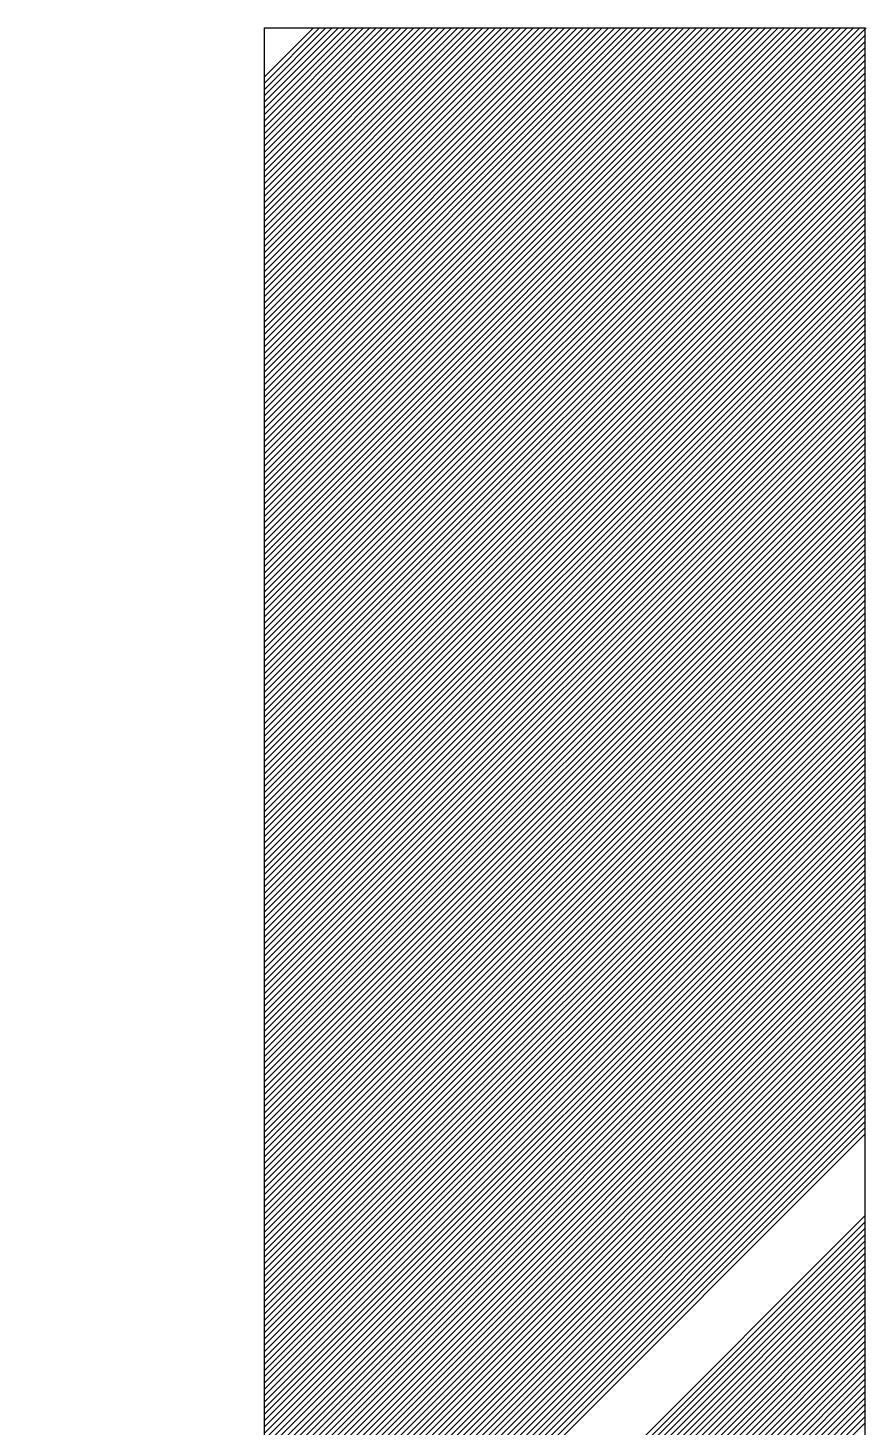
# Model space of a CAD drawing. Extents: x 3196 to 9141, y -1880 to 2325.
# Drawn here: x 8879.1 to 8888.53, y -1189.31 to -1173.56 of the extents above; entities that cross this region are included whole.
import ezdxf

# ---------------------------------------------------------------- set-up
doc = ezdxf.new("R2010")
doc.units = 0
doc.header["$MEASUREMENT"] = 0
doc.layers.add('1', color=1, linetype='CONTINUOUS')
doc.layers.add('10', color=10, linetype='CONTINUOUS')

msp = doc.modelspace()

# ---------------------------------------------------------------- linework, layer by layer
at = {"layer": '1', "linetype": 'Continuous'}
for p, q in [((8881.758018, -1180.331885), (8888.530618, -1173.559285)), ((8881.758018, -1180.261185), (8888.459918, -1173.559285)), ((8881.758018, -1180.190485), (8888.389168, -1173.559285)), ((8881.758018, -1180.119785), (8888.318468, -1173.559285)), ((8881.758018, -1180.049035), (8888.247768, -1173.559285)), ((8881.758018, -1179.978335), (8888.177068, -1173.559285)), ((8881.758018, -1179.907635), (8888.106368, -1173.559285)), ((8881.758018, -1179.836935), (8888.035618, -1173.559285)), ((8881.758018, -1179.766235), (8887.964918, -1173.559285)), ((8881.758018, -1179.695485), (8887.894218, -1173.559285)), ((8881.758018, -1179.624785), (8887.823518, -1173.559285)), ((8881.758018, -1179.554085), (8887.752768, -1173.559285)), ((8881.758018, -1179.483385), (8887.682068, -1173.559285)), ((8881.758018, -1179.412635), (8887.611368, -1173.559285)), ((8881.758018, -1179.341935), (8887.540668, -1173.559285)), ((8881.758018, -1179.271235), (8887.469968, -1173.559285)), ((8881.758018, -1179.200535), (8887.399218, -1173.559285)), ((8881.758018, -1179.129835), (8887.328518, -1173.559285)), ((8881.758018, -1179.059085), (8887.257818, -1173.559285)), ((8881.758018, -1178.988385), (8887.187118, -1173.559285)), ((8881.758018, -1178.917685), (8887.116418, -1173.559285)), ((8881.758018, -1178.846985), (8887.045668, -1173.559285)), ((8881.758018, -1178.776285), (8886.974968, -1173.559285)), ((8881.758018, -1178.705535), (8886.904268, -1173.559285)), ((8881.758018, -1178.634835), (8886.833568, -1173.559285)), ((8881.758018, -1178.564135), (8886.762818, -1173.559285)), ((8881.758018, -1178.493435), (8886.692118, -1173.559285)), ((8881.758018, -1178.422685), (8886.621418, -1173.559285)), ((8881.758018, -1178.351985), (8886.550718, -1173.559285)), ((8881.758018, -1178.281285), (8886.480018, -1173.559285)), ((8881.758018, -1178.210585), (8886.409268, -1173.559285)), ((8881.758018, -1178.139885), (8886.338568, -1173.559285)), ((8881.758018, -1178.069135), (8886.267868, -1173.559285)), ((8881.758018, -1177.998435), (8886.197168, -1173.559285)), ((8881.758018, -1177.927735), (8886.126468, -1173.559285)), ((8881.758018, -1177.857035), (8886.055718, -1173.559285)), ((8881.758018, -1177.786335), (8885.985018, -1173.559285)), ((8881.758018, -1177.715585), (8885.914318, -1173.559285)), ((8881.758018, -1177.644885), (8885.843618, -1173.559285)), ((8881.758018, -1177.574185), (8885.772868, -1173.559285)), ((8881.758018, -1177.503485), (8885.702168, -1173.559285)), ((8881.758018, -1177.432735), (8885.631468, -1173.559285)), ((8881.758018, -1177.362035), (8885.560768, -1173.559285)), ((8881.758018, -1177.291335), (8885.490068, -1173.559285)), ((8881.758018, -1177.220635), (8885.419318, -1173.559285)), ((8881.758018, -1177.149935), (8885.348618, -1173.559285)), ((8881.758018, -1177.079185), (8885.277918, -1173.559285)), ((8881.758018, -1177.008485), (8885.207218, -1173.559285)), ((8881.758018, -1176.937785), (8885.136518, -1173.559285)), ((8881.758018, -1176.867085), (8885.065768, -1173.559285)), ((8881.758018, -1176.796385), (8884.995068, -1173.559285)), ((8881.758018, -1176.725635), (8884.924368, -1173.559285)), ((8881.758018, -1176.654935), (8884.853668, -1173.559285)), ((8881.758018, -1176.584235), (8884.782968, -1173.559285)), ((8881.758018, -1176.513535), (8884.712218, -1173.559285)), ((8881.758018, -1176.442785), (8884.641518, -1173.559285)), ((8881.758018, -1176.372085), (8884.570818, -1173.559285)), ((8881.758018, -1176.301385), (8884.500118, -1173.559285)), ((8881.758018, -1176.230685), (8884.429368, -1173.559285)), ((8881.758018, -1176.159985), (8884.358668, -1173.559285)), ((8881.758018, -1176.089235), (8884.287968, -1173.559285)), ((8881.758018, -1176.018535), (8884.217268, -1173.559285)), ((8881.758018, -1175.947835), (8884.146568, -1173.559285)), ((8881.758018, -1175.877135), (8884.075818, -1173.559285)), ((8881.758018, -1175.806435), (8884.005118, -1173.559285)), ((8881.758018, -1175.735685), (8883.934418, -1173.559285)), ((8881.758018, -1175.664985), (8883.863718, -1173.559285)), ((8881.758018, -1175.594285), (8883.793018, -1173.559285)), ((8881.758018, -1175.523585), (8883.722268, -1173.559285)), ((8881.758018, -1175.452885), (8883.651568, -1173.559285)), ((8881.758018, -1175.382135), (8883.580868, -1173.559285)), ((8881.758018, -1175.311435), (8883.510168, -1173.559285)), ((8881.758018, -1175.240735), (8883.439418, -1173.559285)), ((8881.758018, -1175.170035), (8883.368718, -1173.559285)), ((8881.758018, -1175.099285), (8883.298018, -1173.559285)), ((8881.758018, -1175.028585), (8883.227318, -1173.559285)), ((8881.758018, -1174.957885), (8883.156618, -1173.559285)), ((8881.758018, -1174.887185), (8883.085868, -1173.559285)), ((8881.758018, -1174.816485), (8883.015168, -1173.559285)), ((8881.758018, -1174.745735), (8882.944468, -1173.559285)), ((8881.758018, -1174.675035), (8882.873768, -1173.559285)), ((8881.758018, -1174.604335), (8882.803068, -1173.559285)), ((8881.758018, -1174.533635), (8882.732318, -1173.559285)), ((8881.758018, -1174.462935), (8882.661618, -1173.559285)), ((8881.758018, -1174.392185), (8882.590918, -1173.559285)), ((8881.758018, -1174.321485), (8882.520218, -1173.559285)), ((8881.758018, -1174.250785), (8882.449468, -1173.559285)), ((8881.758018, -1174.180085), (8882.378768, -1173.559285)), ((8881.758018, -1174.109335), (8882.308068, -1173.559285)), ((8881.758018, -1180.402585), (8888.517618, -1173.642985)), ((8881.758018, -1180.473335), (8888.517618, -1173.713685)), ((8881.758018, -1180.544035), (8888.517618, -1173.784435)), ((8881.758018, -1180.614735), (8888.517618, -1173.855135)), ((8881.758018, -1180.685435), (8888.517618, -1173.925835)), ((8881.758018, -1180.756185), (8888.517618, -1173.996535)), ((8881.758018, -1180.826885), (8888.517618, -1174.067235)), ((8881.758018, -1180.897585), (8888.517618, -1174.137985)), ((8881.758018, -1180.968285), (8888.517618, -1174.208685)), ((8881.758018, -1181.038985), (8888.517618, -1174.279385)), ((8881.758018, -1181.109735), (8888.517618, -1174.350085)), ((8881.758018, -1181.180435), (8888.517618, -1174.420835)), ((8881.758018, -1181.251135), (8888.517618, -1174.491535)), ((8881.758018, -1181.321835), (8888.517618, -1174.562235)), ((8881.758018, -1181.392535), (8888.517618, -1174.632935)), ((8881.758018, -1181.463285), (8888.517618, -1174.703635)), ((8881.758018, -1181.533985), (8888.517618, -1174.774385)), ((8881.758018, -1181.604685), (8888.517618, -1174.845085)), ((8881.758018, -1181.675385), (8888.517618, -1174.915785)), ((8881.758018, -1181.746135), (8888.517618, -1174.986485)), ((8881.758018, -1181.816835), (8888.517618, -1175.057185)), ((8881.758018, -1181.887535), (8888.517618, -1175.127935)), ((8881.758018, -1181.958235), (8888.517618, -1175.198635)), ((8881.758018, -1182.028935), (8888.517618, -1175.269335)), ((8881.758018, -1182.099685), (8888.517618, -1175.340035)), ((8881.758018, -1182.170385), (8888.517618, -1175.410785)), ((8881.758018, -1182.241085), (8888.517618, -1175.481485)), ((8881.758018, -1182.311785), (8888.517618, -1175.552185)), ((8881.758018, -1182.382485), (8888.517618, -1175.622885)), ((8881.758018, -1182.453235), (8888.517618, -1175.693585)), ((8881.758018, -1182.523935), (8888.517618, -1175.764335)), ((8881.758018, -1182.594635), (8888.517618, -1175.835035)), ((8881.758018, -1182.665335), (8888.517618, -1175.905735)), ((8881.758018, -1182.736085), (8888.517618, -1175.976435)), ((8881.758018, -1182.806785), (8888.517618, -1176.047135)), ((8881.758018, -1182.877485), (8888.517618, -1176.117885)), ((8881.758018, -1182.948185), (8888.517618, -1176.188585)), ((8881.758018, -1183.018885), (8888.517618, -1176.259285)), ((8881.758018, -1183.089635), (8888.517618, -1176.329985)), ((8881.758018, -1183.160335), (8888.517618, -1176.400735)), ((8881.758018, -1183.231035), (8888.517618, -1176.471435)), ((8881.758018, -1183.301735), (8888.517618, -1176.542135)), ((8881.758018, -1183.372435), (8888.517618, -1176.612835)), ((8881.758018, -1183.443185), (8888.517618, -1176.683535)), ((8881.758018, -1183.513885), (8888.517618, -1176.754285)), ((8881.758018, -1183.584585), (8888.517618, -1176.824985)), ((8881.758018, -1183.655285), (8888.517618, -1176.895685)), ((8881.758018, -1183.725985), (8888.517618, -1176.966385)), ((8881.758018, -1183.796735), (8888.517618, -1177.037085)), ((8881.758018, -1183.867435), (8888.517618, -1177.107835)), ((8881.758018, -1183.938135), (8888.517618, -1177.178535)), ((8881.758018, -1184.008835), (8888.517618, -1177.249235)), ((8881.758018, -1184.079585), (8888.517618, -1177.319935)), ((8881.758018, -1184.150285), (8888.517618, -1177.390685)), ((8881.758018, -1184.220985), (8888.517618, -1177.461385)), ((8881.758018, -1184.291685), (8888.517618, -1177.532085)), ((8881.758018, -1184.362385), (8888.517618, -1177.602785)), ((8881.758018, -1184.433135), (8888.517618, -1177.673485)), ((8881.758018, -1184.503835), (8888.517618, -1177.744235)), ((8881.758018, -1184.574535), (8888.517618, -1177.814935)), ((8881.758018, -1184.645235), (8888.517618, -1177.885635)), ((8881.758018, -1184.715935), (8888.517618, -1177.956335)), ((8881.758018, -1184.786685), (8888.517618, -1178.027035)), ((8881.758018, -1184.857385), (8888.517618, -1178.097785)), ((8881.758018, -1184.928085), (8888.517618, -1178.168485)), ((8881.758018, -1184.998785), (8888.517618, -1178.239185)), ((8881.758018, -1185.069535), (8888.517618, -1178.309885)), ((8881.758018, -1185.140235), (8888.517618, -1178.380635)), ((8881.758018, -1185.210935), (8888.517618, -1178.451335)), ((8881.758018, -1185.281635), (8888.517618, -1178.522035)), ((8881.758018, -1185.352335), (8888.517618, -1178.592735)), ((8881.758018, -1185.423085), (8888.517618, -1178.663435)), ((8881.758018, -1185.493785), (8888.517618, -1178.734185)), ((8881.758018, -1185.564485), (8888.517618, -1178.804885)), ((8881.758018, -1185.635185), (8888.517618, -1178.875585)), ((8881.758018, -1185.705885), (8888.517618, -1178.946285)), ((8881.758018, -1185.776635), (8888.517618, -1179.016985)), ((8881.758018, -1185.847335), (8888.517618, -1179.087735)), ((8881.758018, -1185.918035), (8888.517618, -1179.158435)), ((8881.758018, -1185.988735), (8888.517618, -1179.229135)), ((8881.758018, -1186.059485), (8888.517618, -1179.299835)), ((8881.758018, -1186.130185), (8888.517618, -1179.370585)), ((8881.758018, -1186.200885), (8888.517618, -1179.441285)), ((8881.758018, -1186.271585), (8888.517618, -1179.511985)), ((8881.758018, -1186.342285), (8888.517618, -1179.582685)), ((8881.758018, -1186.413035), (8888.517618, -1179.653385)), ((8881.758018, -1186.483735), (8888.517618, -1179.724135)), ((8881.758018, -1186.554435), (8888.517618, -1179.794835)), ((8881.758018, -1186.625135), (8888.517618, -1179.865535)), ((8881.758018, -1186.695835), (8888.517618, -1179.936235)), ((8881.758018, -1186.766585), (8888.517618, -1180.006935)), ((8881.758018, -1186.837285), (8888.517618, -1180.077685)), ((8881.758018, -1186.907985), (8888.517618, -1180.148385)), ((8881.758018, -1186.978685), (8888.517618, -1180.219085)), ((8881.758018, -1187.049435), (8888.517618, -1180.289785)), ((8881.758018, -1187.120135), (8888.517618, -1180.360535)), ((8881.758018, -1187.190835), (8888.517618, -1180.431235)), ((8881.758018, -1187.261535), (8888.517618, -1180.501935)), ((8881.758018, -1187.332235), (8888.517618, -1180.572635)), ((8881.758018, -1187.402985), (8888.517618, -1180.643335)), ((8881.758018, -1187.473685), (8888.517618, -1180.714085)), ((8881.758018, -1187.544385), (8888.517618, -1180.784785)), ((8881.758018, -1187.615085), (8888.517618, -1180.855485)), ((8881.758018, -1187.685785), (8888.517618, -1180.926185)), ((8881.758018, -1187.756535), (8888.517618, -1180.996885)), ((8881.758018, -1187.827235), (8888.517618, -1181.067635)), ((8881.758018, -1187.897935), (8888.517618, -1181.138335)), ((8881.758018, -1187.968635), (8888.517618, -1181.209035)), ((8881.758018, -1188.039385), (8888.517618, -1181.279735)), ((8881.758018, -1188.110085), (8888.517618, -1181.350435)), ((8881.758018, -1188.180785), (8888.517618, -1181.421185)), ((8881.758018, -1188.251485), (8888.517618, -1181.491885)), ((8881.758018, -1188.322185), (8888.517618, -1181.562585)), ((8881.758018, -1188.392935), (8888.517618, -1181.633285)), ((8881.758018, -1188.463635), (8888.517618, -1181.704035)), ((8881.758018, -1188.534335), (8888.517618, -1181.774735)), ((8881.758018, -1188.605035), (8888.517618, -1181.845435)), ((8881.758018, -1188.675735), (8888.517618, -1181.916135)), ((8881.758018, -1188.746485), (8888.517618, -1181.986835)), ((8881.758018, -1188.817185), (8888.517618, -1182.057585)), ((8881.758018, -1188.887885), (8888.517618, -1182.128285)), ((8881.758018, -1188.958585), (8888.517618, -1182.198985)), ((8881.758018, -1189.029335), (8888.517618, -1182.269685)), ((8881.758018, -1189.100035), (8888.517618, -1182.340385)), ((8881.758018, -1189.170735), (8888.517618, -1182.411135)), ((8881.758018, -1189.241435), (8888.517618, -1182.481835)), ((8881.758018, -1189.312135), (8888.517618, -1182.552535)), ((8881.758018, -1189.382885), (8888.517618, -1182.623235)), ((8881.758018, -1189.453585), (8888.517618, -1182.693985)), ((8881.758018, -1189.524285), (8888.517618, -1182.764685)), ((8881.758018, -1189.594985), (8888.517618, -1182.835385)), ((8881.758018, -1189.665685), (8888.517618, -1182.906085)), ((8881.758018, -1189.736435), (8888.517618, -1182.976785)), ((8881.758018, -1189.807135), (8888.517618, -1183.047535)), ((8881.758018, -1189.877835), (8888.517618, -1183.118235)), ((8881.758018, -1189.948535), (8888.517618, -1183.188935)), ((8881.758018, -1190.019235), (8888.517618, -1183.259635)), ((8881.758018, -1190.089985), (8888.517618, -1183.330335)), ((8881.758018, -1190.160685), (8888.517618, -1183.401085)), ((8881.758018, -1190.231385), (8888.517618, -1183.471785)), ((8881.758018, -1190.302085), (8888.517618, -1183.542485)), ((8881.758018, -1190.372835), (8888.517618, -1183.613185)), ((8881.758018, -1190.443535), (8888.517618, -1183.683935)), ((8881.758018, -1190.514235), (8888.517618, -1183.754635)), ((8881.758018, -1190.584935), (8888.517618, -1183.825335)), ((8881.758018, -1190.655635), (8888.517618, -1183.896035)), ((8881.758018, -1190.726385), (8888.517618, -1183.966735)), ((8881.758018, -1190.797085), (8888.517618, -1184.037485)), ((8881.758018, -1190.867785), (8888.517618, -1184.108185)), ((8881.758018, -1190.938485), (8888.517618, -1184.178885)), ((8881.758018, -1191.009185), (8888.517618, -1184.249585)), ((8881.758018, -1191.079935), (8888.517618, -1184.320285)), ((8881.758018, -1191.150635), (8888.517618, -1184.391035)), ((8881.758018, -1191.221335), (8888.517618, -1184.461735)), ((8881.758018, -1191.292035), (8888.517618, -1184.532435)), ((8881.758018, -1191.362785), (8888.517618, -1184.603135)), ((8881.758018, -1191.433485), (8888.517618, -1184.673885)), ((8881.758018, -1191.504185), (8888.517618, -1184.744585)), ((8881.758018, -1191.574885), (8888.517618, -1184.815285)), ((8881.758018, -1191.645585), (8888.517618, -1184.885985)), ((8881.758018, -1191.716335), (8888.517618, -1184.956685)), ((8881.758018, -1191.787035), (8888.517618, -1185.027435)), ((8881.758018, -1191.857735), (8888.517618, -1185.098135)), ((8881.758018, -1191.928435), (8888.517618, -1185.168835)), ((8881.758018, -1191.999135), (8888.517618, -1185.239535)), ((8881.758018, -1192.069885), (8888.517618, -1185.310235)), ((8881.758018, -1192.140585), (8888.517618, -1185.380985)), ((8881.758018, -1192.211285), (8888.517618, -1185.451685)), ((8881.758018, -1192.281985), (8888.517618, -1185.522385)), ((8881.758018, -1192.352735), (8888.517618, -1185.593085)), ((8881.758018, -1192.423435), (8888.517618, -1185.663835)), ((8881.758018, -1192.494135), (8888.517618, -1185.734535)), ((8881.758018, -1192.564835), (8888.517618, -1185.805235)), ((8881.758018, -1192.635535), (8888.517618, -1185.875935)), ((8881.758018, -1192.706285), (8888.517618, -1185.946635)), ((8881.758018, -1192.776985), (8888.517618, -1186.017385)), ((8877.530868, -1197.923335), (8888.517618, -1186.936585)), ((8877.557518, -1197.967435), (8888.517618, -1187.007335)), ((8877.584118, -1198.011535), (8888.517618, -1187.078035)), ((8877.610718, -1198.055635), (8888.517618, -1187.148735)), ((8877.637318, -1198.099735), (8888.517618, -1187.219435)), ((8877.663918, -1198.143835), (8888.517618, -1187.290135)), ((8877.690568, -1198.187935), (8888.517618, -1187.360885)), ((8877.717168, -1198.232035), (8888.517618, -1187.431585)), ((8877.743768, -1198.276135), (8888.517618, -1187.502285)), ((8877.770368, -1198.320235), (8888.517618, -1187.572985)), ((8877.796968, -1198.364335), (8888.517618, -1187.643735)), ((8877.823618, -1198.408435), (8888.517618, -1187.714435)), ((8877.850218, -1198.452535), (8888.517618, -1187.785135)), ((8877.876818, -1198.496635), (8888.517618, -1187.855835)), ((8877.903418, -1198.540735), (8888.517618, -1187.926535)), ((8877.930018, -1198.584835), (8888.517618, -1187.997285)), ((8877.956618, -1198.628935), (8888.517618, -1188.067985)), ((8877.983268, -1198.673035), (8888.517618, -1188.138685)), ((8878.009868, -1198.717135), (8888.517618, -1188.209385)), ((8878.036468, -1198.761235), (8888.517618, -1188.280085)), ((8878.063068, -1198.805335), (8888.517618, -1188.350835)), ((8878.089668, -1198.849435), (8888.517618, -1188.421535)), ((8878.116318, -1198.893535), (8888.517618, -1188.492235)), ((8878.142918, -1198.937635), (8888.517618, -1188.562935)), ((8878.169518, -1198.981735), (8888.517618, -1188.633635)), ((8878.196118, -1199.025835), (8888.517618, -1188.704385)), ((8878.222718, -1199.069935), (8888.517618, -1188.775085)), ((8878.249368, -1199.114085), (8888.517618, -1188.845785)), ((8878.275968, -1199.158185), (8888.517618, -1188.916485)), ((8878.302568, -1199.202285), (8888.517618, -1188.987235)), ((8878.329168, -1199.246385), (8888.517618, -1189.057935)), ((8878.355768, -1199.290485), (8888.517618, -1189.128635)), ((8878.382418, -1199.334585), (8888.517618, -1189.199335)), ((8878.409018, -1199.378685), (8888.517618, -1189.270035))]:
    msp.add_line(p, q, dxfattribs=at)
at = {"layer": '10', "linetype": 'Continuous'}
msp.add_lwpolyline([(8881.758018, -1189.463985), (8881.758018, -1189.258085), (8881.758018, -1189.047135), (8881.758018, -1188.836235), (8881.758018, -1188.620285), (8881.758018, -1188.404335), (8881.758018, -1188.183385), (8881.758018, -1187.962385), (8881.758018, -1187.736385), (8881.758018, -1187.510435), (8881.758018, -1187.284435), (8881.758018, -1187.053435), (8881.758018, -1186.822385), (8881.758018, -1186.591385), (8881.758018, -1186.355335), (8881.758018, -1186.119335), (8881.758018, -1185.883285), (8881.758018, -1185.647235), (8881.758018, -1185.406185), (8881.758018, -1185.170185), (8881.758018, -1184.929085), (8881.758018, -1184.688035), (8881.758018, -1184.446985), (8881.758018, -1184.205935), (8881.758018, -1183.964885), (8881.758018, -1183.723835), (8881.758018, -1183.482785), (8881.758018, -1183.241735), (8881.758018, -1183.000635), (8881.758018, -1182.759585), (8881.758018, -1182.518535), (8881.758018, -1182.282535), (8881.758018, -1182.041435), (8881.758018, -1181.805435), (8881.758018, -1181.569385), (8881.758018, -1181.333335), (8881.758018, -1181.097335), (8881.758018, -1180.866285), (8881.758018, -1180.635285), (8881.758018, -1180.404285), (8881.758018, -1180.178285), (8881.758018, -1179.952285), (8881.758018, -1179.726335), (8881.758018, -1179.505335), (8881.758018, -1179.284385), (8881.758018, -1179.068435), (8881.758018, -1178.852485), (8881.758018, -1178.641585), (8881.758018, -1178.430635), (8881.758018, -1178.224735), (8881.758018, -1178.018835), (8881.758018, -1177.817935), (8881.758018, -1177.617085), (8881.758018, -1177.421235), (8881.758018, -1177.230385), (8881.758018, -1177.044585), (8881.758018, -1176.858735), (8881.758018, -1176.677935), (8881.758018, -1176.502185), (8881.758018, -1176.326435), (8881.758018, -1176.160685), (8881.758018, -1175.994985), (8881.758018, -1175.834285), (8881.758018, -1175.678585), (8881.758018, -1175.527935), (8881.758018, -1175.377285), (8881.758018, -1175.236635), (8881.758018, -1175.101035), (8881.758018, -1174.965435), (8881.758018, -1174.839885), (8881.758018, -1174.719385), (8881.758018, -1174.603885), (8881.758018, -1174.493385), (8881.758018, -1174.387935), (8881.758018, -1174.287485), (8881.758018, -1174.192085), (8881.758018, -1174.106685), (8881.758018, -1174.021335), (8881.758018, -1173.945985), (8881.758018, -1173.875685), (8881.758018, -1173.815435), (8881.758018, -1173.760185), (8881.758018, -1173.709935), (8881.758018, -1173.664735), (8881.758018, -1173.629585), (8881.758018, -1173.599485), (8881.758018, -1173.579385), (8881.758018, -1173.564335), (8881.758018, -1173.559285), (8881.763018, -1173.559285), (8881.768068, -1173.559285), (8881.773068, -1173.559285), (8881.783118, -1173.559285), (8881.793168, -1173.559285), (8881.808218, -1173.559285), (8881.828318, -1173.559285), (8881.843368, -1173.559285), (8881.863468, -1173.559285), (8881.888568, -1173.559285), (8881.913668, -1173.559285), (8881.938818, -1173.559285), (8881.968918, -1173.559285), (8881.999068, -1173.559285), (8882.034218, -1173.559285), (8882.069368, -1173.559285), (8882.104518, -1173.559285), (8882.144718, -1173.559285), (8882.184868, -1173.559285), (8882.225068, -1173.559285), (8882.270268, -1173.559285), (8882.315468, -1173.559285), (8882.360668, -1173.559285), (8882.410868, -1173.559285), (8882.461068, -1173.559285), (8882.511318, -1173.559285), (8882.566568, -1173.559285), (8882.616768, -1173.559285), (8882.672018, -1173.559285), (8882.732268, -1173.559285), (8882.787518, -1173.559285), (8882.847768, -1173.559285), (8882.908068, -1173.559285), (8882.973318, -1173.559285), (8883.033618, -1173.559285), (8883.098868, -1173.559285), (8883.164168, -1173.559285), (8883.229468, -1173.559285), (8883.299768, -1173.559285), (8883.365068, -1173.559285), (8883.435368, -1173.559285), (8883.505668, -1173.559285), (8883.575968, -1173.559285), (8883.646268, -1173.559285), (8883.721618, -1173.559285), (8883.791918, -1173.559285), (8883.867268, -1173.559285), (8883.942568, -1173.559285), (8884.017918, -1173.559285), (8884.093218, -1173.559285), (8884.168568, -1173.559285), (8884.243918, -1173.559285), (8884.319218, -1173.559285), (8884.399568, -1173.559285), (8884.474918, -1173.559285), (8884.555268, -1173.559285), (8884.630568, -1173.559285), (8884.710968, -1173.559285), (8884.791318, -1173.559285), (8884.866618, -1173.559285), (8884.946968, -1173.559285), (8885.027318, -1173.559285), (8885.107668, -1173.559285), (8885.188018, -1173.559285), (8885.263368, -1173.559285), (8885.343718, -1173.559285), (8885.424068, -1173.559285), (8885.504418, -1173.559285), (8885.579768, -1173.559285), (8885.660118, -1173.559285), (8885.735418, -1173.559285), (8885.815768, -1173.559285), (8885.891118, -1173.559285), (8885.971468, -1173.559285), (8886.046818, -1173.559285), (8886.122118, -1173.559285), (8886.202468, -1173.559285), (8886.277818, -1173.559285), (8886.348118, -1173.559285), (8886.423468, -1173.559285), (8886.498768, -1173.559285), (8886.569068, -1173.559285), (8886.644418, -1173.559285), (8886.714718, -1173.559285), (8886.785018, -1173.559285), (8886.855318, -1173.559285), (8886.925668, -1173.559285), (8886.990918, -1173.559285), (8887.061218, -1173.559285), (8887.126518, -1173.559285), (8887.191818, -1173.559285), (8887.257118, -1173.559285), (8887.317368, -1173.559285), (8887.377618, -1173.559285), (8887.437868, -1173.559285), (8887.498168, -1173.559285), (8887.558418, -1173.559285), (8887.613668, -1173.559285), (8887.668918, -1173.559285), (8887.724168, -1173.559285), (8887.774368, -1173.559285), (8887.829618, -1173.559285), (8887.874818, -1173.559285), (8887.925018, -1173.559285), (8887.970218, -1173.559285), (8888.015418, -1173.559285), (8888.060618, -1173.559285), (8888.100818, -1173.559285), (8888.140968, -1173.559285), (8888.181168, -1173.559285), (8888.216318, -1173.559285), (8888.251468, -1173.559285), (8888.281568, -1173.559285), (8888.311718, -1173.559285), (8888.341868, -1173.559285), (8888.366968, -1173.559285), (8888.392068, -1173.559285), (8888.417168, -1173.559285), (8888.437268, -1173.559285), (8888.452318, -1173.559285), (8888.472418, -1173.559285), (8888.482468, -1173.559285), (8888.497518, -1173.559285), (8888.507568, -1173.559285), (8888.512618, -1173.559285), (8888.517618, -1173.559285), (8888.517618, -1173.574385), (8888.517618, -1173.599485), (8888.517618, -1173.634635), (8888.517618, -1173.679835), (8888.517618, -1173.735085), (8888.517618, -1173.805385), (8888.517618, -1173.880685), (8888.517618, -1173.971085), (8888.517618, -1174.066535), (8888.517618, -1174.176985), (8888.517618, -1174.292485), (8888.517618, -1174.418035), (8888.517618, -1174.553635), (8888.517618, -1174.699285), (8888.517618, -1174.854985), (8888.517618, -1175.020685), (8888.517618, -1175.191435), (8888.517618, -1175.367235), (8888.517618, -1175.558035), (8888.517618, -1175.753935), (8888.517618, -1175.959835), (8888.517618, -1176.170735), (8888.517618, -1176.386685), (8888.517618, -1176.612685), (8888.517618, -1176.848685), (8888.517618, -1177.089785), (8888.517618, -1177.335835), (8888.517618, -1177.586935), (8888.517618, -1177.848085), (8888.517618, -1178.114235), (8888.517618, -1178.390485), (8888.517618, -1178.666685), (8888.517618, -1178.947885), (8888.517618, -1179.239185), (8888.517618, -1179.535485), (8888.517618, -1179.831785), (8888.517618, -1180.138135), (8888.517618, -1180.449485), (8888.517618, -1180.760835), (8888.517618, -1181.077235), (8888.517618, -1181.403685), (8888.517618, -1181.730085), (8888.517618, -1182.061535), (8888.517618, -1182.392985), (8888.517618, -1182.729485), (8888.517618, -1183.070985), (8888.517618, -1183.417485), (8888.517618, -1183.763985), (8888.517618, -1184.110535), (8888.517618, -1184.467085), (8888.517618, -1184.818635), (8888.517618, -1185.175185), (8888.517618, -1185.536785), (8888.517618, -1185.898335), (8888.517618, -1186.259935), (8888.517618, -1186.621535), (8888.517618, -1186.988135), (8888.517618, -1187.354735), (8888.517618, -1187.721335), (8888.517618, -1188.092985), (8888.517618, -1188.459585), (8888.517618, -1188.831185), (8888.517618, -1189.197785), (8888.517618, -1189.569435)], dxfattribs=at)

doc.saveas('drawing.dxf')
